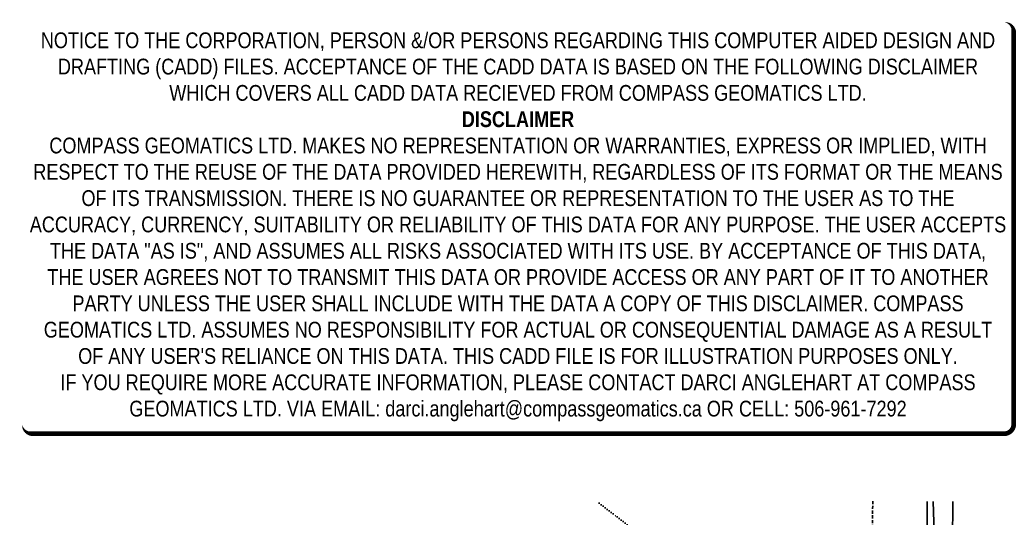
# Model space of a CAD drawing. Extents: x 523760 to 526393, y 5978480 to 5981373.
# Drawn here: x 524072 to 526045, y 5980387 to 5981373 of the extents above; entities that cross this region are included whole.
import ezdxf

# ---------------------------------------------------------------- set-up
doc = ezdxf.new("R2010")
doc.units = 0
doc.header["$LTSCALE"] = 5
doc.linetypes.add('foc-DOT', pattern=[1, 0.2, -0.8])
doc.linetypes.add('UG_PIPE', pattern=[1.875, 1.25, -0.625])
for name, color, linetype in [('AS-PIPE-UG', 44, 'UG_PIPE'), ('AS-TELUS', 224, 'foc-TEL'), ('DETAIL-HZ-Existing', 8, 'foc-DOT'), ('L-SEC', 7, 'Continuous')]:
    doc.layers.add(name, color=color, linetype=linetype)
doc.layers.add('DISCLAIMER', color=7, linetype='Continuous', plot=False)
doc.styles.add('80', font='ARIALN.TTF', dxfattribs={"height": 10})
doc.styles.add('foc-LtypeFont', font='ARIALN.TTF', dxfattribs={"height": 7.35})
doc.linetypes.add('foc-TEL', pattern='A,2,-1,["T",foc-LtypeFont,S=0.2,R=0,X=-0.425,Y=-0.75],-1.24,8', length=12.24)

# ---------------------------------------------------------------- blocks, each defined once
blk = doc.blocks.new('Disclaimer_Legal')
at = {"layer": 'DISCLAIMER', "color": 254, "flags": 128}
blk.add_lwpolyline([(-3612.9, -1104.6, 37.5, 37.5, 0), (4096.1, -1104.6, 37.5, 37.5, 0.414214), (4171.1, -1029.6, 37.5, 37.5, 0), (4171.1, 2078.7, 37.5, 0, 0.414214), (4096.1, 2153.7, 0, 0, 0), (-3612.9, 2153.7, 0, 0, 0.414214), (-3687.9, 2078.7, 0, 0, 0), (-3687.9, -1029.6, 0, 37.5, 0.414214)], format="xyseb", close=True, dxfattribs=at)
at = {"layer": 'DISCLAIMER', "color": 254, "insert": (241.6, 533.9), "char_height": 125, "width": 7717.568, "attachment_point": 5, "style": '80'}
blk.add_mtext('NOTICE TO THE CORPORATION, PERSON &/OR PERSONS REGARDING THIS COMPUTER AIDED DESIGN AND DRAFTING (CADD) FILES. ACCEPTANCE OF THE CADD DATA IS BASED ON THE FOLLOWING DISCLAIMER WHICH COVERS ALL CADD DATA RECIEVED FROM COMPASS GEOMATICS LTD.\\P{\\fArial Narrow|b1|i0|c0|p34;DISCLAIMER}\\PCOMPASS GEOMATICS LTD. MAKES NO REPRESENTATION OR WARRANTIES, EXPRESS OR IMPLIED, WITH RESPECT TO THE REUSE OF THE DATA PROVIDED HEREWITH, REGARDLESS OF ITS FORMAT OR THE MEANS OF ITS TRANSMISSION. THERE IS NO GUARANTEE OR REPRESENTATION TO THE USER AS TO THE ACCURACY, CURRENCY, SUITABILITY OR RELIABILITY OF THIS DATA FOR ANY PURPOSE. THE USER ACCEPTS THE DATA "AS IS", AND ASSUMES ALL RISKS ASSOCIATED WITH ITS USE. BY ACCEPTANCE OF THIS DATA, THE USER AGREES NOT TO TRANSMIT THIS DATA OR PROVIDE ACCESS OR ANY PART OF IT TO ANOTHER PARTY UNLESS THE USER SHALL INCLUDE WITH THE DATA A COPY OF THIS DISCLAIMER. COMPASS GEOMATICS LTD. ASSUMES NO RESPONSIBILITY FOR ACTUAL OR CONSEQUENTIAL DAMAGE AS A RESULT OF ANY USER\'S RELIANCE ON THIS DATA. THIS CADD FILE IS FOR ILLUSTRATION PURPOSES ONLY.\\PIF YOU REQUIRE MORE ACCURATE INFORMATION, PLEASE CONTACT DARCI ANGLEHART AT COMPASS GEOMATICS LTD. VIA EMAIL: darci.anglehart@compassgeomatics.ca OR CELL: 506-961-7292', dxfattribs=at)

msp = doc.modelspace()

# ---------------------------------------------------------------- linework, layer by layer
at = {"layer": 'AS-PIPE-UG', "flags": 128}
msp.add_lwpolyline([(525756.388, 5979655.051), (525754.783, 5979744.281), (525753.433, 5979769.693), (525756.192, 5979960.786), (525759.835, 5980265.935), (525761.37, 5980420.422)], dxfattribs=at)
at = {"layer": 'AS-TELUS', "flags": 128}
msp.add_lwpolyline([(525866.668, 5979655.461), (525866.624, 5979739.255), (525883.324, 5979899.952), (525884.494, 5979955.057), (525884.944, 5980003.395), (525883.939, 5980055.21), (525883.591, 5980108.267), (525883.406, 5980153.322), (525883.879, 5980200.36), (525885.241, 5980239.237), (525885.476, 5980275.41), (525880.987, 5980419.912)], dxfattribs=at)
at = {"layer": 'DETAIL-HZ-Existing', "flags": 128}
msp.add_lwpolyline([(525219.472, 5980416.223), (525252.117, 5980391.663), (525412.647, 5980266.499), (525531.155, 5980164.54), (525680.664, 5980028.993), (525695.785, 5980015.547)], dxfattribs=at)
at = {"layer": 'L-SEC'}
for p, q in [((525869.524, 5980419.961), (525866.624, 5979739.255)), ((525919.791, 5980419.747), (525916.891, 5979739.04))]:
    msp.add_line(p, q, dxfattribs=at)

# ---------------------------------------------------------------- block references
at = {"layer": 'DISCLAIMER', "xscale": 0.2498777175, "yscale": 0.2498777175, "zscale": 0.2498777175}
msp.add_blockref('Disclaimer_Legal', (524998.354, 5980829.932), dxfattribs=at)

doc.saveas('drawing.dxf')
